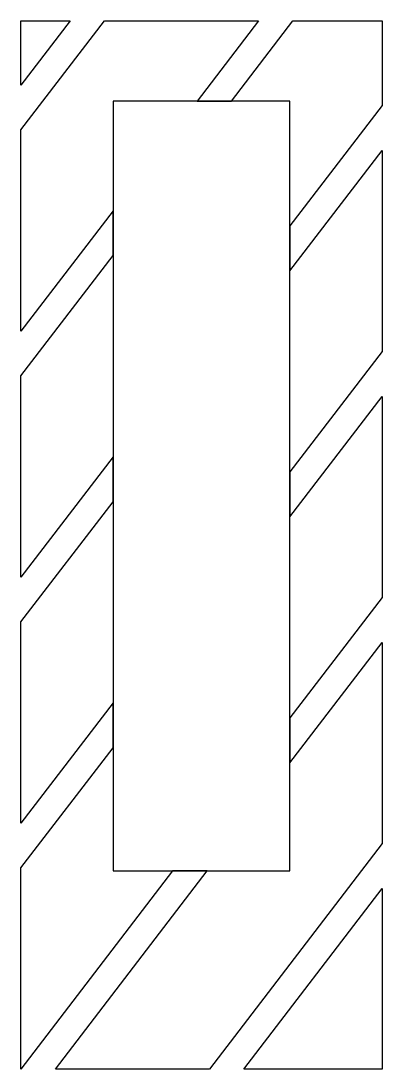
# Model space of a CAD drawing. Extents: x -10 to 10, y -29 to 29.
import ezdxf

# ---------------------------------------------------------------- set-up
doc = ezdxf.new("R2010")
doc.units = 0
doc.layers.add('HASHEXPORT', color=18, linetype='CONTINUOUS')

msp = doc.modelspace()

# ---------------------------------------------------------------- linework, layer by layer
at = {"layer": 'HASHEXPORT'}
for points in [[(-10, 25.454), (-10, 29), (-7.281, 29)], [(10, 24.314), (4.896, 17.655), (4.896, 15.169), (10, 21.827), (10, 10.7), (4.896, 4.042), (4.896, 1.555), (10, 8.214), (10, -2.914), (4.896, -9.572), (4.896, -12.058), (10, -5.4), (10, -16.528), (0.438, -29), (-8.093, -29), (0.309, -18.04), (-1.597, -18.04), (-9.999, -29), (-10, -29), (-10, -17.874), (-4.896, -11.216), (-4.896, -8.73), (-10, -15.388), (-10, -4.26), (-4.896, 2.398), (-4.896, 4.884), (-10, -1.774), (-10, 9.354), (-4.896, 16.012), (-4.896, 18.498), (-10, 11.84), (-10, 22.967), (-5.375, 29), (3.156, 29), (-0.245, 24.564), (1.661, 24.564), (5.062, 29), (10, 29)], [(-4.896, -18.04), (4.896, -18.04), (4.896, 24.564), (-4.896, 24.564)], [(10, -29), (2.344, -29), (10, -19.014)]]:
    msp.add_lwpolyline(points, close=True, dxfattribs=at)

doc.saveas('drawing.dxf')
